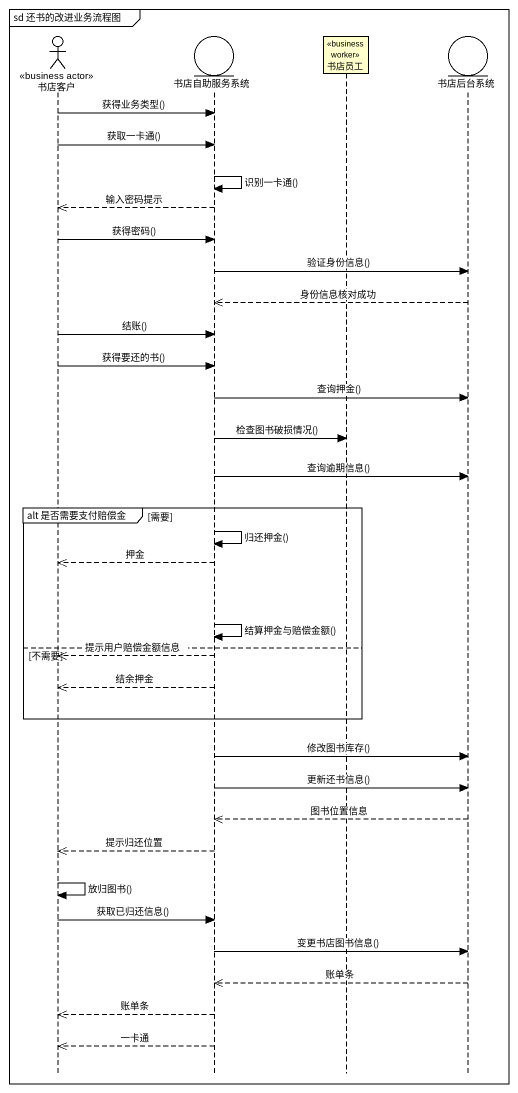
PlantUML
@startuml
mainframe sd 还书的改进业务流程图
hide footbox
actor 书店客户 <<business actor>>
entity 书店自助服务系统
participant 书店员工 <<business worker>>
entity 书店后台系统

书店客户 -> 书店自助服务系统 : 获得业务类型()
书店客户 -> 书店自助服务系统 : 获取一卡通()
书店自助服务系统 -> 书店自助服务系统 : 识别一卡通()
书店自助服务系统 -->> 书店客户 : 输入密码提示
书店客户 -> 书店自助服务系统 : 获得密码()
书店自助服务系统 -> 书店后台系统 : 验证身份信息()
书店后台系统 -->> 书店自助服务系统 : 身份信息核对成功
书店客户 -> 书店自助服务系统 : 结账()
书店客户 -> 书店自助服务系统 : 获得要还的书()
书店自助服务系统 -> 书店后台系统 : 查询押金()
书店自助服务系统 -> 书店员工 : 检查图书破损情况()
书店自助服务系统 -> 书店后台系统 : 查询逾期信息()
group alt 是否需要支付赔偿金 [需要]
  书店自助服务系统 -> 书店自助服务系统 : 归还押金()
  书店自助服务系统 -->> 书店客户 : 押金
  书店自助服务系统 -> 书店自助服务系统 : 结算押金与赔偿金额()
else 不需要
  书店自助服务系统 -->> 书店客户 : 提示用户赔偿金额信息
  书店自助服务系统 -->> 书店客户 : 结余押金
end
书店自助服务系统 -> 书店后台系统 : 修改图书库存()
书店自助服务系统 -> 书店后台系统 : 更新还书信息()
书店后台系统 -->> 书店自助服务系统 : 图书位置信息
书店自助服务系统 -->> 书店客户 : 提示归还位置
书店客户 -> 书店客户 : 放归图书()
书店客户 -> 书店自助服务系统 : 获取已归还信息()
书店自助服务系统 -> 书店后台系统 : 变更书店图书信息()
书店后台系统 -->> 书店自助服务系统 : 账单条
书店自助服务系统 -->> 书店客户 : 账单条
书店自助服务系统 -->> 书店客户 : 一卡通
@enduml
